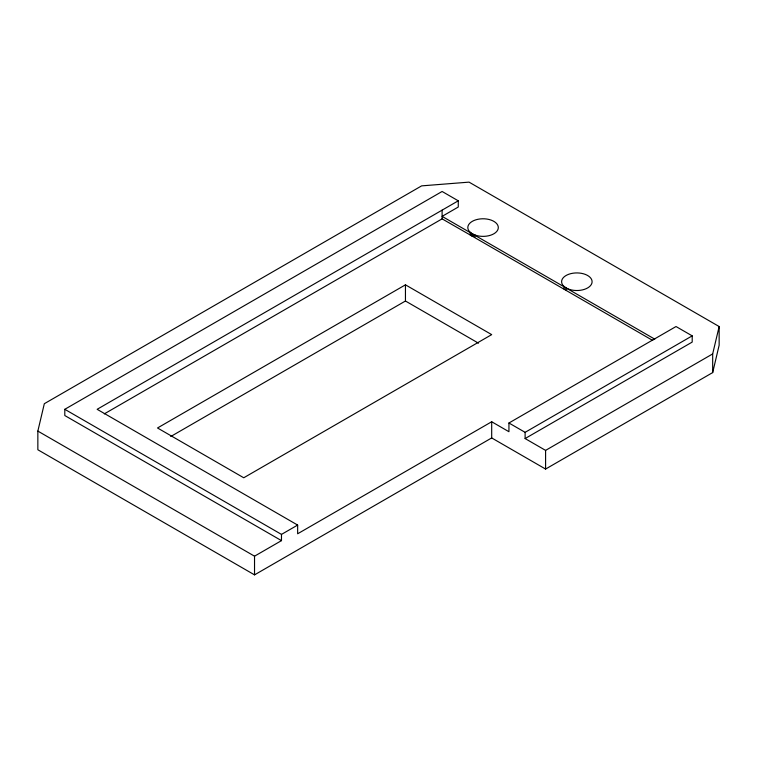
<?xml version="1.0" encoding="UTF-8"?>
<svg xmlns="http://www.w3.org/2000/svg" width="757" height="757" viewBox="0 0 757 757"><rect width="100%" height="100%" fill="white"/><g stroke="black" fill="none" stroke-linecap="round" stroke-linejoin="round"><path stroke-width="1.14" d="M652.733 340.461L472.169 236.127L472.406 233.866L470.106 232.21A15.244 8.8 0 0 1 480.156 218.934A15.244 8.8 0 0 1 498.087 229.068A15.244 8.8 0 0 1 475.32 235.153L472.406 233.866M37.85 431.093L44.322 403.708L421.621 185.872L469.056 182.134L719.15 326.532L719.15 345.201L712.678 372.586L545.589 469.056L491.69 437.934L254.532 574.866L37.85 449.762L37.85 431.093L254.532 556.187L281.481 540.63L281.481 534.404L64.799 409.31L64.799 415.536L281.481 540.63M712.678 372.586L712.678 353.916L719.15 326.532M474.658 237.443L475.32 235.153M64.799 409.31L442.107 191.474L458.269 200.813L458.269 207.03L442.107 216.37L654.767 339.155M458.269 200.813L97.142 409.31L297.652 525.074L297.652 533.78L491.69 421.753L508.941 431.717L508.941 423.002L676.029 326.532L692.201 335.862L692.201 342.088L525.112 438.558L525.112 432.332L692.201 335.862M104.305 413.88L442.107 218.858L472.169 236.127L474.27 235.474M405.449 284.831L157.513 427.979L243.745 477.771L491.69 334.622L405.449 284.831L405.449 301.012L170.77 436.505M281.481 534.404L297.652 525.074M525.112 438.558L545.589 450.387L712.678 353.916M405.449 301.012L478.5 343.186M508.941 423.002L525.112 432.332M563.889 286.354L566.189 288.01A15.244 8.8 0 0 0 591.264 284.585A15.244 8.8 0 0 0 575.159 272.974A15.244 8.8 0 0 0 563.889 286.354L564.097 289.098M472.169 236.127L470.106 232.21L470.163 234.869M566.189 288.01L566.245 290.442M545.589 450.387L545.589 469.056M491.69 421.753L491.69 437.934M442.107 210.143L442.107 218.858M254.532 556.187L254.532 574.866"/></g></svg>
